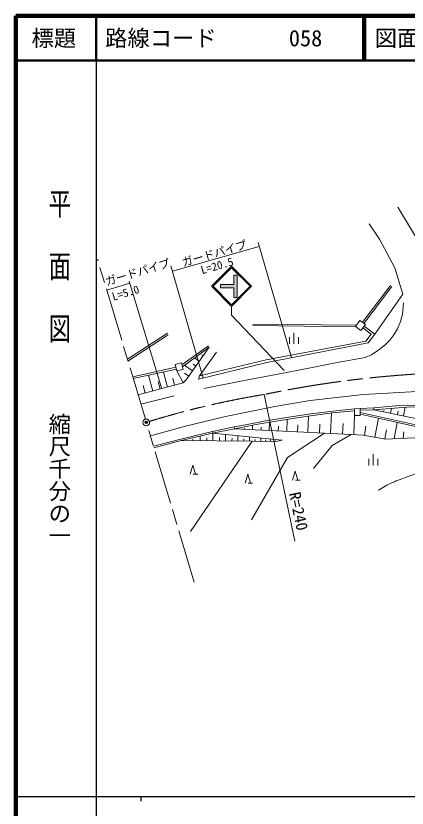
# Model space of a CAD drawing. Units: millimetres, scale not verified. Extents: x 40000 to 680000, y 20000 to 380000.
# Drawn here: x 40000 to 127634, y 202409 to 380000 of the extents above; entities that cross this region are included whole.
import ezdxf
from ezdxf.enums import TextEntityAlignment as Align

# ---------------------------------------------------------------- set-up
doc = ezdxf.new("R2010")
doc.units = ezdxf.units.MM
doc.header["$LTSCALE"] = 1000
doc.header["$PDMODE"] = 32
doc.header["$PDSIZE"] = 500
doc.linetypes.add('CHAIN', pattern=[18.5, 12, -1.5, 3.5, -1.5])
doc.linetypes.add('DASHED', pattern=[7.5, 6, -1.5])
for name, color, linetype, lineweight in [('M-BGD', 7, 'Continuous', 13), ('M-BGD-EXST', 7, 'Continuous', 13), ('M-BMK', 2, 'CHAIN', 13), ('M-BMK-SRVR', 3, 'Continuous', 13), ('M-STR-HTXT', 7, 'Continuous', 13), ('M-STR-STRC', 7, 'Continuous', 13), ('M-TTL', 2, 'Continuous', 140), ('M-TTL-BAND', 7, 'Continuous', 25), ('M-TTL-LINE', 7, 'Continuous', 50)]:
    doc.layers.add(name, color=color, linetype=linetype, lineweight=lineweight)
doc.layers.add('M-OTRS', color=6, linetype='Continuous')
doc.layers.add('M-TTL-TXT', color=7, linetype='Continuous')
doc.styles.add('@ＭＳ ゴシック', font='')
doc.styles.add('ＭＳ ゴシック', font='')
doc.styles.get('@ＭＳ ゴシック').set_extended_font_data('@MS Gothic')
doc.styles.get('ＭＳ ゴシック').set_extended_font_data('MS Gothic')

msp = doc.modelspace()

# ---------------------------------------------------------------- hatches: boundary and pattern name
at = {"layer": 'M-STR-STRC'}
msp.add_hatch(color=256, dxfattribs=at).paths.add_polyline_path([(85807, 319754), (88807, 319754), (88807, 321879), (89557, 321879), (89557, 316879), (88807, 316879), (88807, 319004), (85807, 319004)])

# ---------------------------------------------------------------- linework, layer by layer
at = {"layer": 'M-BGD'}
for p, q in [((125536, 337106), (130350, 329178)), ((117607, 311303), (123919, 319576)), ((124205, 319304), (117924, 311066)), ((116259, 310655), (93063, 310917)), ((117053, 311717), (116053, 310380)), ((118286, 310795), (117053, 311717)), ((117286, 309458), (118286, 310795)), ((93048, 310587), (116210, 310262)), ((116053, 310380), (117286, 309458)), ((73953, 308845), (64987, 303054)), ((65115, 302625), (74114, 308496)), ((83153, 306065), (77193, 301749)), ((81678, 304011), (81951, 303819)), ((77079, 302209), (75681, 301864)), ((77435, 300762), (77079, 302209)), ((79713, 301939), (80324, 301509)), ((80013, 303350), (81088, 302593)), ((75832, 301253), (66169, 299100)), ((66290, 298697), (75949, 300777)), ((73065, 300156), (73964, 296780)), ((75681, 301864), (76037, 300418)), ((76037, 300418), (77435, 300762)), ((76037, 300418), (77459, 297710)), ((77769, 301708), (79571, 300439)), ((69723, 299436), (70664, 295901)), ((75138, 298817), (75567, 297206)), ((77802, 299893), (78728, 299242)), ((68491, 297148), (68945, 295443)), ((71882, 298036), (72332, 296345)), ((75425, 294853), (68003, 292966)), ((117092, 291964), (115823, 291915)), ((115823, 291915), (115881, 290406)), ((117150, 290455), (117092, 291964)), ((120157, 292163), (120170, 291713)), ((122399, 291552), (122339, 291263)), ((124139, 292018), (123915, 290937)), ((125638, 291373), (125481, 290612)), ((127206, 292254), (126809, 290337)), ((100789, 289548), (100656, 286849)), ((105553, 290255), (105375, 286617)), ((110706, 290992), (110479, 286377)), ((115881, 290406), (115672, 286146)), ((115881, 290406), (117150, 290455)), ((121209, 289798), (120394, 285548)), ((88876, 287854), (88980, 287422)), ((93015, 288224), (92966, 287226)), ((94970, 287789), (94937, 287130)), ((96811, 288901), (96719, 287042)), ((98791, 288061), (98736, 286943)), ((103174, 288333), (103095, 286729)), ((108100, 288477), (108002, 286488)), ((113298, 288604), (113183, 286265)), ((118395, 288007), (118096, 285945)), ((125376, 288887), (124725, 285211)), ((84054, 286812), (84124, 286443)), ((84112, 284735), (84124, 286424)), ((86989, 286134), (86980, 284715)), ((91221, 287590), (91207, 287313)), ((122611, 285166), (123004, 287211)), ((126929, 286741), (126710, 285305)), ((76990, 284783), (92940, 284675)), ((79631, 285093), (79628, 284765)), ((81300, 285787), (81293, 284754)), ((82764, 285404), (82760, 284744)), ((85609, 285512), (85603, 284725)), ((88410, 285340), (88405, 284706)), ((89749, 285856), (89741, 284697)), ((91093, 285168), (91090, 284688)), ((92346, 285594), (92340, 284679)), ((93561, 285007), (93559, 284670)), ((94847, 285341), (94842, 284658)), ((95955, 284932), (95953, 284647)), ((97038, 285120), (97035, 284637)), ((98101, 284836), (98100, 284627))]:
    msp.add_line(p, q, dxfattribs=at)
at = {"layer": 'M-BGD', "linetype": 'DASHED'}
for p, q in [((120157, 292163), (117092, 291964)), ((120170, 291713), (117106, 291598)), ((84054, 286812), (88876, 287854)), ((84061, 286430), (88980, 287422))]:
    msp.add_line(p, q, dxfattribs=at)
at = {"layer": 'M-BGD'}
for points in [[(119142, 333417), (121468, 329928), (124869, 323532), (126657, 317580), (120377, 308627), (118009, 310425)], [(126784, 315687), (126577, 313121), (126111, 311515), (125437, 309856), (124634, 308535), (123727, 307291), (122638, 306177), (121084, 304985), (119658, 304052), (118233, 303430), (111599, 302238), (106002, 301098), (98280, 299595), (91128, 298248), (82137, 296485)], [(81147, 299286), (96040, 302874), (118418, 307067), (119606, 308625), (117738, 310062)], [(120377, 308627), (118930, 306742), (96185, 302297), (80921, 298540), (81147, 299286), (84958, 304632)], [(77289, 301357), (83326, 305771), (78135, 298398), (77459, 297710), (67387, 295028)], [(261792, 263244), (251397, 268780), (233694, 274202), (220067, 279481), (197821, 289015), (187103, 291384), (177138, 293108), (165396, 294616), (153007, 295640), (141588, 296071), (129846, 295801), (117888, 295101), (105931, 293754), (98013, 292462), (86917, 290199), (78030, 288045), (70125, 285868)], [(115823, 291915), (111098, 291378), (106066, 290757), (100651, 289976), (95539, 289116), (91461, 288320), (88876, 287854)], [(88980, 287422), (94215, 288463), (99668, 289382), (105970, 290317), (110893, 291019), (115842, 291436)], [(164245, 292004), (157637, 292477), (150814, 292757), (147004, 292886), (139040, 292994), (131076, 292757), (125156, 292585), (120157, 292163)], [(120170, 291713), (127589, 292284), (134067, 292499), (141709, 292564), (151373, 292348), (158433, 292068), (164180, 291573), (164112, 290209)], [(155810, 286596), (140347, 287532), (120170, 291713)], [(115064, 286188), (117751, 286004), (122863, 285122), (138813, 285882), (124467, 289090), (117142, 290682)], [(117126, 291090), (129232, 288374), (138894, 286236), (138813, 285882)], [(84054, 286812), (77563, 285301), (70811, 283573)], [(79114, 264420), (92940, 284675), (98194, 284626), (99658, 284856), (84061, 286430), (76990, 284783), (70927, 283186)], [(88980, 287422), (109102, 286434), (100862, 280973), (92776, 267023)], [(106651, 278521), (110839, 283714), (115064, 286188), (109102, 286434)]]:
    msp.add_lwpolyline(points, dxfattribs=at)
msp.add_open_spline([(252004, 245603), (250851, 246968), (249856, 248485), (248544, 249699), (247004, 251124), (245230, 252288), (243437, 253376), (241497, 254553), (239373, 255395), (237359, 256440), (235081, 257623), (232687, 258621), (230566, 260067), (229309, 260924), (228303, 262106), (227093, 263029), (224998, 264627), (222842, 266162), (220556, 267472), (218250, 268793), (215788, 269827), (213354, 270894), (210766, 272029), (208199, 273260), (205489, 274061), (203177, 274744), (200746, 274930), (198390, 275440), (196166, 275921), (193949, 276437), (191750, 277023), (189486, 277627), (187285, 278460), (185008, 279015), (181606, 279844), (178121, 280297), (174692, 281007), (171755, 281615), (168862, 282435), (165907, 282948), (162965, 283457), (160001, 283898), (157020, 284071), (155219, 284176), (153402, 284196), (151606, 284020), (149865, 283849), (148118, 283572), (146448, 283050), (144579, 282465), (142927, 281316), (141085, 280649), (138308, 279643), (135380, 279113), (132556, 278249), (130378, 277583), (128190, 276934), (126070, 276104), (124920, 275654), (123787, 275154), (122699, 274571), (122186, 274297), (121711, 273959), (121218, 273652)], degree=3, knots=[0, 0, 0, 0, 1, 1, 1, 2, 2, 2, 3, 3, 3, 4, 4, 4, 5, 5, 5, 6, 6, 6, 7, 7, 7, 8, 8, 8, 9, 9, 9, 10, 10, 10, 11, 11, 11, 12, 12, 12, 13, 13, 13, 14, 14, 14, 15, 15, 15, 16, 16, 16, 17, 17, 17, 18, 18, 18, 19, 19, 19, 20, 20, 20, 21, 21, 21, 21], dxfattribs=at)
at = {"layer": 'M-BGD-EXST'}
for p, q in [((101288, 307950), (101288, 306450)), ((102288, 308950), (102288, 306450)), ((103288, 307950), (103288, 306450)), ((119049, 280733), (119049, 279233)), ((120049, 281733), (120049, 279233)), ((121049, 280733), (121049, 279233)), ((79631, 279252), (79031, 277252)), ((79631, 279252), (80231, 277252)), ((80731, 277252), (79731, 277252)), ((91932, 277262), (91332, 275262)), ((91932, 277262), (92532, 275262)), ((102546, 277925), (101946, 275925)), ((102546, 277925), (103146, 275925)), ((103646, 275925), (102646, 275925)), ((93032, 275262), (92032, 275262))]:
    msp.add_line(p, q, dxfattribs=at)
at = {"layer": 'M-BMK'}
for p, q in [((69008, 289603), (58294, 325443)), ((79932, 253064), (69438, 288166))]:
    msp.add_line(p, q, dxfattribs=at)
for centre, radius, start, end in [((144660, 59536), 240646, 84.40246, 101.75324), ((126607, 105348), 192298, 99.26691, 107.14374)]:
    msp.add_arc(centre, radius, start, end, dxfattribs=at)
at = {"layer": 'M-BMK-SRVR'}
msp.add_circle((69207, 288880), 750, dxfattribs=at)
at = {"layer": 'M-OTRS'}
msp.add_point((69207, 288880), dxfattribs=at)
at = {"layer": 'M-STR-HTXT'}
for p, q in [((94259, 329167), (101718, 303438)), ((75050, 322736), (94500, 328335)), ((81975, 298796), (74703, 323936)), ((60373, 318486), (65542, 320047)), ((65387, 320556), (72651, 296590)), ((102504, 262227), (95641, 295137))]:
    msp.add_line(p, q, dxfattribs=at)
at = {"layer": 'M-STR-STRC'}
for p, q in [((83808, 319379), (88308, 323879)), ((84162, 319379), (88308, 323526)), ((92808, 319379), (88308, 323879)), ((92455, 319379), (88308, 323526)), ((89557, 321879), (88807, 321879)), ((88807, 319754), (88807, 321879)), ((89557, 316879), (89557, 321879)), ((85807, 319004), (85807, 319754)), ((88807, 319754), (85807, 319754)), ((83808, 319379), (88308, 314879)), ((84162, 319379), (88308, 315232)), ((88807, 319004), (85807, 319004)), ((88308, 315232), (92455, 319379)), ((88308, 314879), (92808, 319379)), ((88807, 316879), (88807, 319004)), ((89557, 316879), (88807, 316879)), ((88308, 314879), (88308, 312879)), ((100057, 300542), (88308, 312879))]:
    msp.add_line(p, q, dxfattribs=at)
at = {"layer": 'M-TTL'}
for p, q in [((40000, 380000), (40000, 20000)), ((680000, 380000), (40000, 380000))]:
    msp.add_line(p, q, dxfattribs=at)
at = {"layer": 'M-TTL-BAND'}
for p, q in [((58000, 370000), (58000, 20000)), ((40000, 205000), (579000, 205000)), ((68000, 205000), (68000, 204000))]:
    msp.add_line(p, q, dxfattribs=at)
at = {"layer": 'M-TTL-LINE'}
for p, q in [((58000, 380000), (58000, 370000)), ((117750, 380000), (117750, 370000)), ((118250, 380000), (118250, 370000)), ((40000, 370000), (680000, 370000))]:
    msp.add_line(p, q, dxfattribs=at)

# ---------------------------------------------------------------- texts
at = {"layer": 'M-STR-HTXT', "style": 'ＭＳ ゴシック'}
for s, height, rotation, p in [('ガードパイプ', 1833, 16.06, (84429, 326737)), ('ガードパイプ', 1833, 16.805, (67255, 322539)), ('L=20.5', 1833, 16.06, (85054, 323981)), ('L=5.0', 1833, 16.805, (64560, 317902)), ('R=240', 2566, 281.78, (103326, 268967))]:
    msp.add_text(s, height=height, rotation=rotation, dxfattribs=at).set_placement(p, align=Align.MIDDLE_CENTER)
at = {"layer": 'M-TTL-BAND', "style": '@ＭＳ ゴシック', "width": 1.4}
msp.add_text('平  面  図', height=3666, rotation=270, dxfattribs=at).set_placement((49777, 306475), align=Align.MIDDLE_RIGHT)
at = {"layer": 'M-TTL-BAND', "style": '@ＭＳ ゴシック'}
msp.add_text('縮尺千分の一', height=3666, rotation=270, dxfattribs=at).set_placement((49777, 261030), align=Align.MIDDLE_RIGHT)
at = {"layer": 'M-TTL-TXT', "style": 'ＭＳ ゴシック'}
msp.add_text('標題', height=3666, dxfattribs=at).set_placement((48500, 375000), align=Align.MIDDLE_CENTER)
for s, p in [('路線コード', (60000, 375000)), ('058', (101142, 375000)), ('図面コード', (120380, 375000))]:
    msp.add_text(s, height=3666, dxfattribs=at).set_placement(p, align=Align.MIDDLE_LEFT)

doc.saveas('drawing.dxf')
